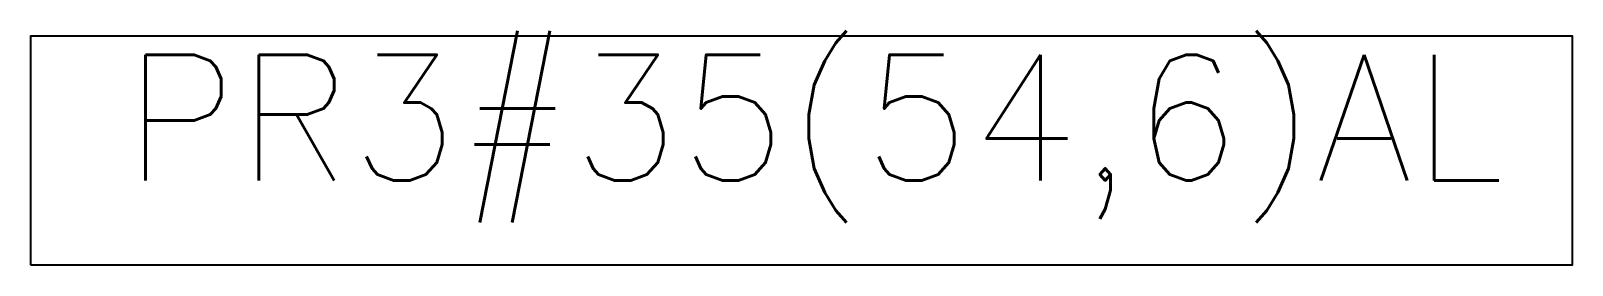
# Model space of a CAD drawing. Header units: millimetres. Extents: x -11 to 11, y 0 to 3.4.
import ezdxf

# ---------------------------------------------------------------- set-up
doc = ezdxf.new("R2010")
doc.units = ezdxf.units.MM
doc.header["$LTSCALE"] = 0.5
doc.styles.add('ROMANS', font='ROMANS.shx', dxfattribs={"height": 1.8})

msp = doc.modelspace()

# ---------------------------------------------------------------- linework, layer by layer
msp.add_lwpolyline([(-11.027, 0), (-11.027, 3.283), (11.027, 3.283), (11.027, 0)], close=True)

# ---------------------------------------------------------------- texts
at = {"insert": (-10.757, 3.013), "char_height": 1.8, "attachment_point": 1, "style": 'ROMANS'}
msp.add_mtext_dynamic_manual_height_columns('\\pxqc;PR3#35(54,6)AL', width=21.87514, gutter_width=9, heights=[0], dxfattribs=at)

doc.saveas('drawing.dxf')
